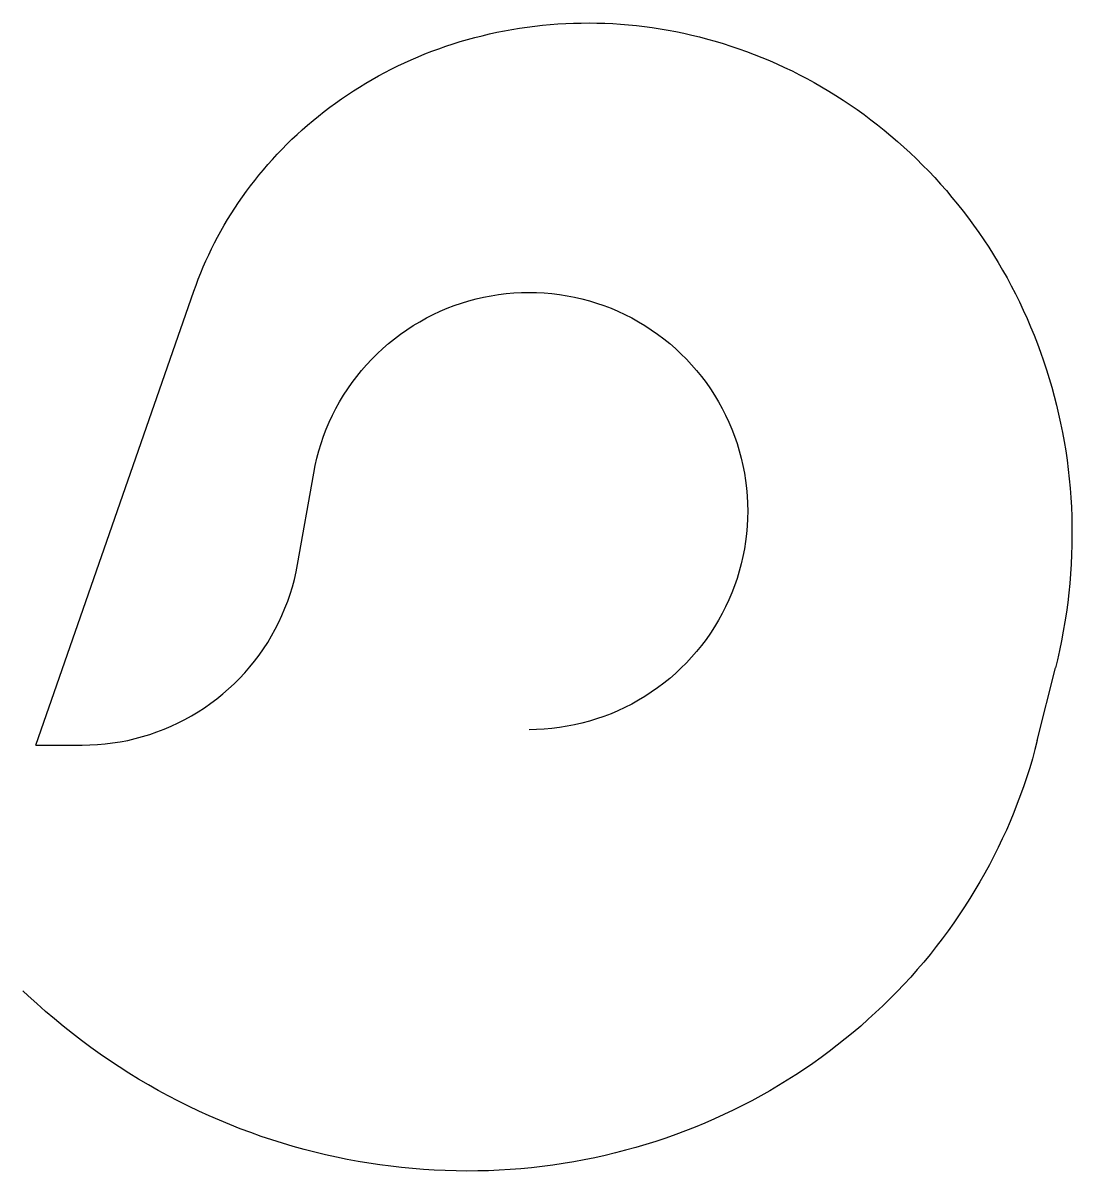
# Model space of a CAD drawing. Header units: metres. Extents: x -149 to 12028, y -4946 to 8385.
import ezdxf

# ---------------------------------------------------------------- set-up
doc = ezdxf.new("R2010")
doc.units = ezdxf.units.M

msp = doc.modelspace()

# ---------------------------------------------------------------- linework, layer by layer
at = {"layer": 'NorminalTrack', "color": 1}
msp.add_lwpolyline([(0, 0), (539, 0), (627, 2), (716, 6), (804, 14), (892, 25), (980, 39), (1067, 55), (1153, 75), (1238, 98), (1323, 124), (1407, 153), (1490, 185), (1571, 219), (1652, 257), (1731, 297), (1808, 340), (1884, 386), (1958, 434), (2031, 485), (2102, 538), (2170, 594), (2237, 652), (2302, 712), (2365, 775), (2425, 840), (2483, 907), (2539, 976), (2592, 1046), (2643, 1119), (2692, 1193), (2737, 1269), (2780, 1347), (2820, 1426), (2858, 1506), (2892, 1588), (2924, 1670), (2953, 1754), (2979, 1839), (3002, 1924), (3022, 2011), (3039, 2098), (3039, 2098), (3226, 3159), (3243, 3246), (3263, 3332), (3286, 3418), (3312, 3502), (3340, 3586), (3372, 3669), (3407, 3751), (3444, 3831), (3484, 3910), (3527, 3987), (3573, 4063), (3621, 4138), (3672, 4210), (3725, 4281), (3781, 4350), (3839, 4417), (3900, 4481), (3962, 4544), (4027, 4605), (4094, 4663), (4163, 4718), (4234, 4772), (4306, 4823), (4381, 4871), (4457, 4916), (4534, 4959), (4613, 5000), (4693, 5037), (4775, 5072), (4858, 5104), (4941, 5132), (5026, 5158), (5112, 5181), (5198, 5201), (5285, 5218), (5373, 5232), (5460, 5243), (5549, 5250), (5637, 5255), (5726, 5257), (5814, 5255), (5903, 5250), (5991, 5243), (6079, 5232), (6167, 5218), (6254, 5201), (6340, 5181), (6426, 5158), (6510, 5132), (6594, 5104), (6677, 5072), (6758, 5037), (6839, 5000), (6918, 4959), (6995, 4916), (7071, 4871), (7145, 4823), (7218, 4772), (7289, 4718), (7358, 4663), (7424, 4605), (7489, 4544), (7552, 4481), (7612, 4417), (7670, 4350), (7726, 4281), (7780, 4210), (7830, 4138), (7879, 4063), (7924, 3987), (7967, 3910), (8007, 3831), (8045, 3751), (8080, 3669), (8111, 3586), (8140, 3502), (8166, 3418), (8189, 3332), (8209, 3246), (8226, 3159), (8240, 3071), (8250, 2983), (8258, 2895), (8263, 2807), (8264, 2718), (8263, 2629), (8258, 2541), (8250, 2453), (8240, 2365), (8226, 2277), (8209, 2190), (8189, 2104), (8166, 2018), (8140, 1934), (8111, 1850), (8080, 1767), (8045, 1685), (8007, 1605), (7967, 1526), (7924, 1449), (7879, 1373), (7830, 1298), (7780, 1226), (7726, 1155), (7670, 1086), (7612, 1019), (7552, 955), (7489, 892), (7424, 831), (7358, 773), (7289, 718), (7218, 664), (7145, 613), (7071, 565), (6995, 520), (6918, 477), (6839, 436), (6758, 399), (6677, 364), (6594, 333), (6510, 304), (6426, 278), (6340, 255), (6254, 235), (6167, 218), (6079, 204), (5991, 193), (5903, 186), (5814, 181), (5726, 179)], dxfattribs=at)
at = {"layer": 'WindSpiral', "color": 3}
for p, q in [((0, 0), (1834, 5269)), ((11625, 54), (11836, 898))]:
    msp.add_line(p, q, dxfattribs=at)
for points in [[(1834, 5269), (1860, 5340), (1886, 5411), (1915, 5482), (1944, 5552), (1975, 5622), (2007, 5692), (2040, 5761), (2075, 5831), (2111, 5899), (2148, 5967), (2187, 6035), (2227, 6102), (2268, 6169), (2310, 6235), (2354, 6300), (2399, 6365), (2445, 6430), (2493, 6493), (2541, 6556), (2591, 6619), (2642, 6680), (2695, 6741), (2748, 6801), (2803, 6861), (2859, 6919), (2916, 6977), (2974, 7034), (3034, 7090), (3094, 7145), (3156, 7199), (3219, 7252), (3282, 7304), (3347, 7356), (3413, 7406), (3480, 7455), (3548, 7503), (3617, 7550), (3687, 7596), (3758, 7641), (3830, 7685), (3903, 7727), (3977, 7769), (4052, 7809), (4127, 7848), (4204, 7886), (4281, 7923), (4359, 7958), (4438, 7992), (4518, 8025), (4598, 8056), (4679, 8086), (4761, 8115), (4844, 8142), (4927, 8168), (5011, 8193), (5096, 8216), (5181, 8237), (5267, 8258), (5353, 8277), (5440, 8294), (5527, 8310), (5615, 8324), (5703, 8337), (5792, 8348), (5881, 8358), (5971, 8367), (6061, 8373), (6151, 8379), (6241, 8382), (6332, 8384), (6423, 8385), (6514, 8384), (6605, 8381), (6697, 8377), (6788, 8371), (6880, 8363), (6972, 8354), (7064, 8343), (7156, 8331), (7248, 8317), (7339, 8301), (7431, 8284), (7523, 8265), (7614, 8244), (7706, 8222), (7797, 8198), (7888, 8172), (7978, 8145), (8069, 8116), (8159, 8086), (8248, 8054), (8338, 8020), (8427, 7985), (8515, 7948), (8603, 7909), (8691, 7869), (8778, 7827), (8865, 7783), (8951, 7738), (9036, 7692), (9121, 7643), (9205, 7593), (9288, 7542), (9370, 7489), (9452, 7434), (9533, 7378), (9614, 7321), (9693, 7261), (9771, 7201), (9849, 7139), (9926, 7075), (10002, 7010), (10076, 6943), (10150, 6875), (10223, 6806), (10294, 6735), (10365, 6663), (10434, 6589), (10502, 6514), (10570, 6438), (10635, 6360), (10700, 6281), (10763, 6201), (10826, 6119), (10886, 6037), (10946, 5953), (11004, 5867), (11061, 5781), (11116, 5693), (11170, 5605), (11223, 5515), (11274, 5424), (11323, 5332), (11371, 5239), (11418, 5145), (11463, 5050), (11506, 4954), (11548, 4857), (11588, 4759), (11626, 4660), (11663, 4561), (11698, 4460), (11732, 4359), (11764, 4257), (11794, 4154), (11822, 4051), (11849, 3947), (11873, 3842), (11896, 3736), (11918, 3630), (11937, 3524), (11955, 3417), (11970, 3309), (11984, 3201), (11996, 3092), (12006, 2983), (12014, 2874), (12021, 2764), (12025, 2654), (12028, 2544), (12028, 2433), (12027, 2323), (12024, 2212), (12019, 2101), (12011, 1989), (12002, 1878), (11991, 1767), (11978, 1655), (11963, 1544), (11946, 1433), (11927, 1322), (11906, 1211), (11883, 1100), (11858, 989), (11836, 898)], [(11625, 54), (11598, -52), (11568, -158), (11537, -263), (11504, -368), (11469, -472), (11432, -577), (11393, -680), (11353, -784), (11310, -886), (11266, -988), (11219, -1090), (11171, -1191), (11121, -1291), (11069, -1391), (11015, -1489), (10960, -1587), (10902, -1685), (10843, -1781), (10782, -1877), (10720, -1971), (10655, -2065), (10589, -2158), (10521, -2250), (10451, -2340), (10380, -2430), (10307, -2519), (10232, -2606), (10156, -2693), (10077, -2778), (9998, -2862), (9916, -2944), (9834, -3026), (9749, -3106), (9663, -3184), (9576, -3262), (9487, -3338), (9396, -3412), (9304, -3485), (9211, -3557), (9116, -3627), (9020, -3696), (8922, -3763), (8823, -3828), (8723, -3892), (8621, -3954), (8519, -4014), (8415, -4073), (8310, -4130), (8203, -4186), (8096, -4239), (7987, -4291), (7877, -4341), (7767, -4389), (7655, -4435), (7542, -4480), (7428, -4522), (7314, -4563), (7198, -4601), (7082, -4638), (6964, -4672), (6846, -4705), (6728, -4736), (6608, -4764), (6488, -4791), (6367, -4816), (6245, -4838), (6123, -4858), (6001, -4877), (5877, -4893), (5754, -4907), (5630, -4919), (5505, -4929), (5380, -4936), (5255, -4942), (5130, -4945), (5004, -4946), (4878, -4945), (4752, -4941), (4626, -4936), (4499, -4928), (4373, -4918), (4246, -4906), (4120, -4891), (3993, -4875), (3867, -4856), (3741, -4834), (3615, -4811), (3489, -4785), (3364, -4758), (3238, -4727), (3114, -4695), (2989, -4660), (2865, -4624), (2741, -4585), (2618, -4543), (2495, -4500), (2373, -4454), (2252, -4406), (2131, -4356), (2011, -4304), (1892, -4249), (1773, -4193), (1655, -4134), (1538, -4073), (1422, -4010), (1307, -3945), (1193, -3878), (1080, -3808), (968, -3737), (857, -3663), (747, -3588), (638, -3510), (531, -3430), (425, -3349), (320, -3265), (216, -3179), (113, -3092), (12, -3002), (-87, -2911), (-149, -2853)]]:
    msp.add_lwpolyline(points, dxfattribs=at)

doc.saveas('drawing.dxf')
